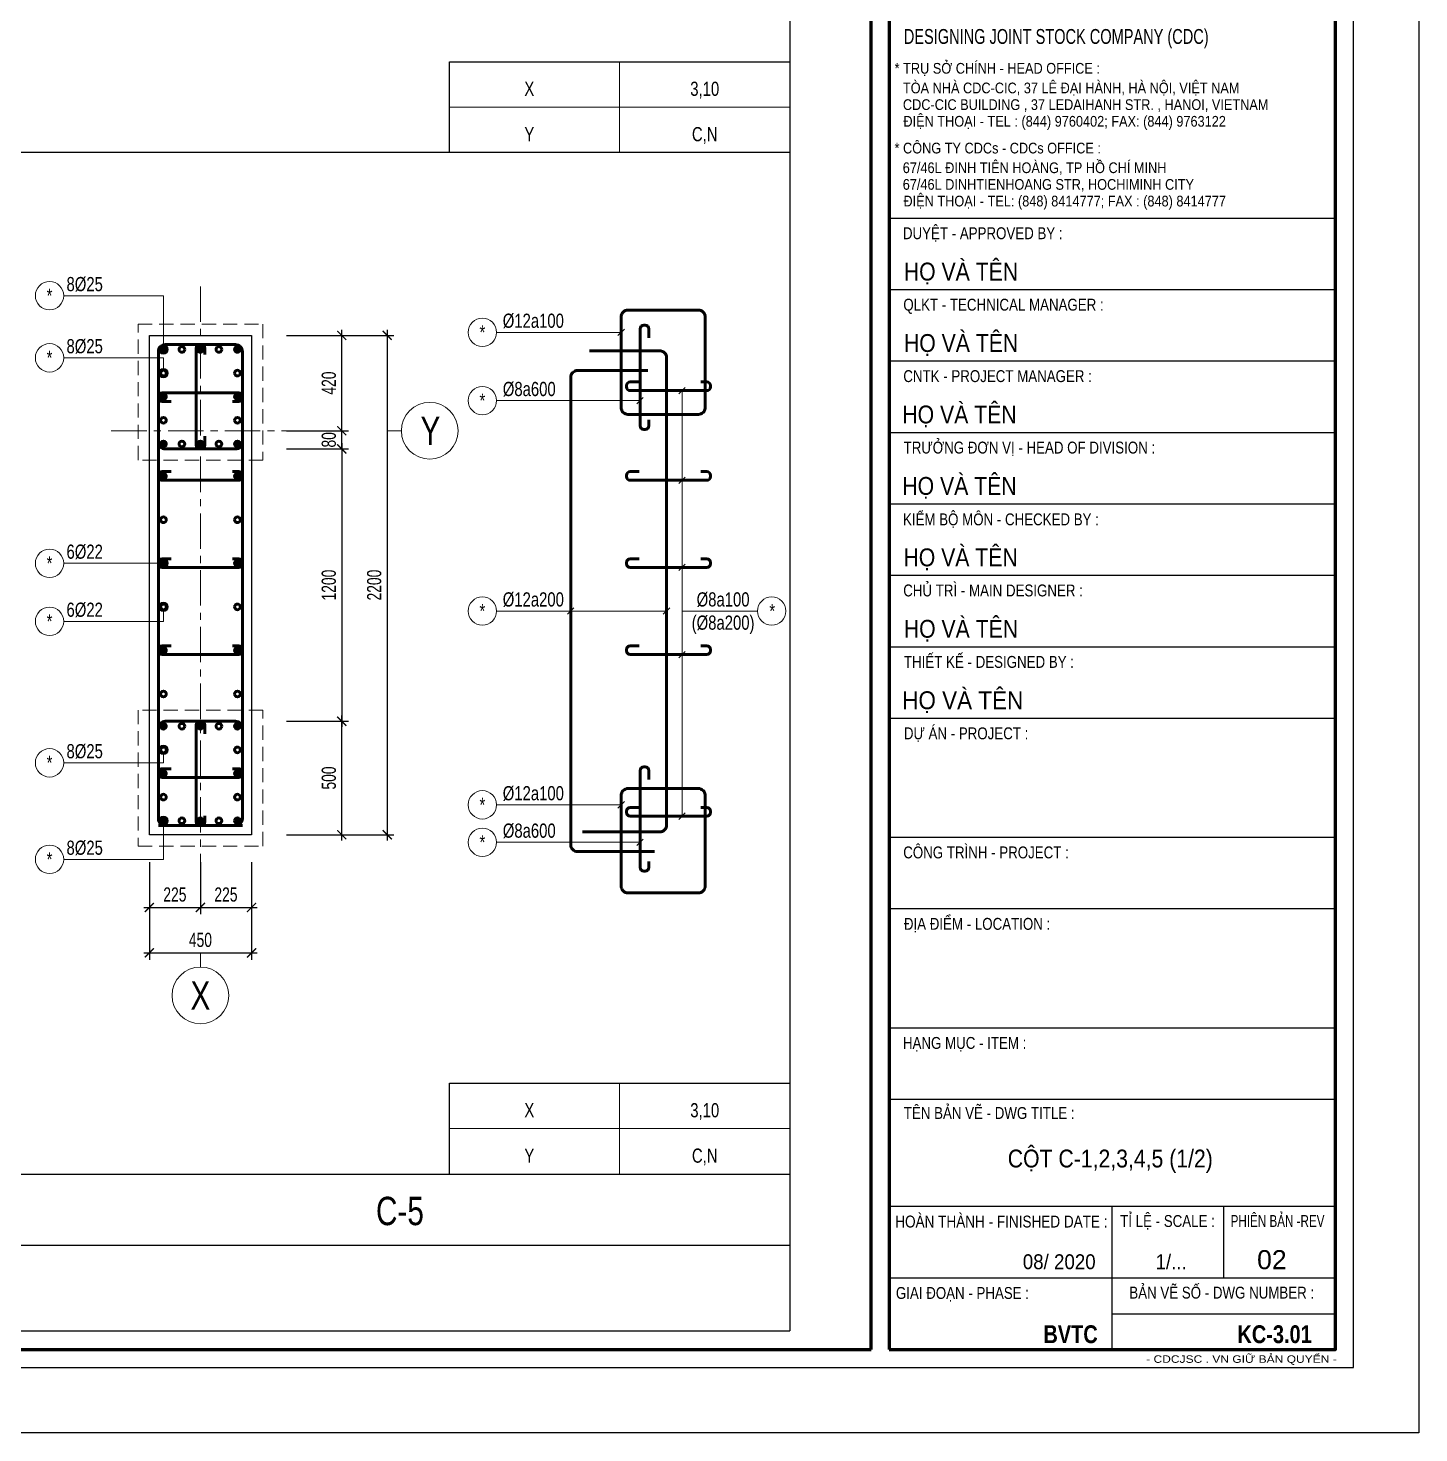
# Model space of a CAD drawing. Header units: millimetres. Extents: x -17374 to 181693, y -29783 to 15580.
# Drawn here: x 15931 to 22059, y 0 to 6189 of the extents above; entities that cross this region are included whole.
import ezdxf
from ezdxf.enums import TextEntityAlignment as Align

# ---------------------------------------------------------------- set-up
doc = ezdxf.new("R2010")
doc.units = ezdxf.units.MM
doc.header["$LTSCALE"] = 250
doc.header["$MEASUREMENT"] = 0
for name, pattern in [('CENTER', [2, 1.25, -0.25, 0.25, -0.25]), ('CENTER2', [1.125, 0.75, -0.125, 0.125, -0.125]), ('HIDDEN', [0.375, 0.25, -0.125])]:
    doc.linetypes.add(name, pattern=pattern)
doc.layers.add('CDC -TEXT KHUNG', color=7, linetype='Continuous')
doc.layers.add('CDC-KHUNGTEN', color=7, linetype='Continuous')
for name, color, linetype, lineweight in [('CDC.01.AXIS', 160, 'CENTER2', 13), ('CDC.02.DIM', 1, 'Continuous', 18), ('CDC.03.BORDER', 3, 'Continuous', 25), ('CDC.04.HIDDEN', 8, 'HIDDEN', 15), ('CDC.05.STEEL', 4, 'Continuous', 50), ('CDC.06.TEXT', 2, 'Continuous', 18), ('CDC.11.NOTE', 8, 'Continuous', 18), ('CDC.14.STEELNUM', 9, 'Continuous', 18), ('STEEL_NODE', 6, 'Continuous', 50)]:
    doc.layers.add(name, color=color, linetype=linetype, lineweight=lineweight)
doc.styles.add('ARIAL', font='arial.ttf', dxfattribs={"width": 0.65})
doc.styles.add('Arial_B_3', font='arialbd.ttf', dxfattribs={"width": 0.75, "height": 3})
doc.styles.add('KC_BIGTEXT', font='arial.ttf', dxfattribs={"width": 0.7})
doc.styles.add('KC_SMTEXT', font='arial.ttf', dxfattribs={"width": 0.7})
doc.styles.add('KCS_BIGTEXT', font='arial.ttf', dxfattribs={"width": 0.75})
doc.styles.add('KCS_SMTEXT', font='arial.ttf', dxfattribs={"width": 0.7})
doc.styles.add('KT CDC', font='arial.ttf', dxfattribs={"width": 0.85})
doc.dimstyles.new('KCS_DIM25', dxfattribs={"dimscale": 25, "dimtxt": 2.5, "dimasz": 1.6, "dimexe": 1.2, "dimexo": 0, "dimgap": 1, "dimtad": 1, "dimdec": 0, "dimzin": 0, "dimdsep": 46, "dimtxsty": 'KCS_SMTEXT', "dimblk": 'ARCHTICK', "dimcen": 0, "dimdle": 1, "dimclrd": 1, "dimclre": 1, "dimclrt": 2, "dimadec": 0, "dimazin": 0, "dimtfac": 1, "dimtdec": 0, "dimtix": 1, "dimtmove": 2, "dimatfit": 3, "dimfxl": 1, "dimtolj": 1, "dimtzin": 0, "dimarcsym": 0})

# ---------------------------------------------------------------- blocks, each defined once
blk = doc.blocks.new('_ArchTick')
at = {"color": 0, "linetype": 'ByBlock', "const_width": 0.15}
blk.add_lwpolyline([(-0.5, -0.5), (0.5, 0.5)], dxfattribs=at)
blk = doc.blocks.new('*D111')
at = {"layer": 'CDC.02.DIM', "color": 1, "lineweight": -2, "transparency": 16777216}
for p, q in [((16465.4, 2514.7), (16465.4, 2284.7)), ((16690.4, 2514.7), (16690.4, 2284.7)), ((16440.4, 2314.7), (16715.4, 2314.7))]:
    blk.add_line(p, q, dxfattribs=at)
at = {"layer": 'Defpoints', "color": 0, "transparency": 16777216}
for p in [(16465.4, 2514.7), (16690.4, 2514.7), (16690.4, 2314.7)]:
    blk.add_point(p, dxfattribs=at)
at = {"layer": 'CDC.02.DIM', "color": 1, "lineweight": -2, "transparency": 16777216, "xscale": 40, "yscale": 40, "zscale": 40, "rotation": 180}
blk.add_blockref('_ArchTick', (16465.4, 2314.7), dxfattribs=at)
at = {"layer": 'CDC.02.DIM', "color": 1, "lineweight": -2, "transparency": 16777216, "xscale": 40, "yscale": 40, "zscale": 40}
blk.add_blockref('_ArchTick', (16690.4, 2314.7), dxfattribs=at)
at = {"layer": 'CDC.02.DIM', "color": 2, "transparency": 16777216, "insert": (16577.9, 2371.6), "char_height": 62.5, "attachment_point": 5, "style": 'KCS_SMTEXT'}
blk.add_mtext('\\A1;225', dxfattribs=at)
blk = doc.blocks.new('*D112')
at = {"layer": 'CDC.02.DIM', "color": 1, "lineweight": -2, "transparency": 16777216}
for p, q in [((16465.4, 2514.7), (16465.4, 2084.7)), ((16915.4, 2514.7), (16915.4, 2084.7)), ((16440.4, 2114.7), (16940.4, 2114.7))]:
    blk.add_line(p, q, dxfattribs=at)
at = {"layer": 'Defpoints', "color": 0, "transparency": 16777216}
for p in [(16465.4, 2514.7), (16915.4, 2514.7), (16915.4, 2114.7)]:
    blk.add_point(p, dxfattribs=at)
at = {"layer": 'CDC.02.DIM', "color": 1, "lineweight": -2, "transparency": 16777216, "xscale": 40, "yscale": 40, "zscale": 40, "rotation": 180}
blk.add_blockref('_ArchTick', (16465.4, 2114.7), dxfattribs=at)
at = {"layer": 'CDC.02.DIM', "color": 1, "lineweight": -2, "transparency": 16777216, "xscale": 40, "yscale": 40, "zscale": 40}
blk.add_blockref('_ArchTick', (16915.4, 2114.7), dxfattribs=at)
at = {"layer": 'CDC.02.DIM', "color": 2, "transparency": 16777216, "insert": (16690.4, 2171.6), "char_height": 62.5, "attachment_point": 5, "style": 'KCS_SMTEXT'}
blk.add_mtext('\\A1;450', dxfattribs=at)
blk = doc.blocks.new('*D113')
at = {"layer": 'CDC.02.DIM', "color": 1, "lineweight": -2, "transparency": 16777216}
for p, q in [((16690.4, 2514.7), (16690.4, 2284.7)), ((16915.4, 2514.7), (16915.4, 2284.7)), ((16665.4, 2314.7), (16940.4, 2314.7))]:
    blk.add_line(p, q, dxfattribs=at)
at = {"layer": 'Defpoints', "color": 0, "transparency": 16777216}
for p in [(16690.4, 2514.7), (16915.4, 2514.7), (16915.4, 2314.7)]:
    blk.add_point(p, dxfattribs=at)
at = {"layer": 'CDC.02.DIM', "color": 1, "lineweight": -2, "transparency": 16777216, "xscale": 40, "yscale": 40, "zscale": 40, "rotation": 180}
blk.add_blockref('_ArchTick', (16690.4, 2314.7), dxfattribs=at)
at = {"layer": 'CDC.02.DIM', "color": 1, "lineweight": -2, "transparency": 16777216, "xscale": 40, "yscale": 40, "zscale": 40}
blk.add_blockref('_ArchTick', (16915.4, 2314.7), dxfattribs=at)
at = {"layer": 'CDC.02.DIM', "color": 2, "transparency": 16777216, "insert": (16802.9, 2371.6), "char_height": 62.5, "attachment_point": 5, "style": 'KCS_SMTEXT'}
blk.add_mtext('\\A1;225', dxfattribs=at)
blk = doc.blocks.new('*D114')
at = {"layer": 'CDC.02.DIM', "color": 1, "lineweight": -2, "transparency": 16777216}
for p, q in [((17313.1, 2610.1), (17313.1, 3160.1)), ((17069, 3135.1), (17343.1, 3135.1)), ((17069, 2635.1), (17343.1, 2635.1))]:
    blk.add_line(p, q, dxfattribs=at)
at = {"layer": 'Defpoints', "color": 0, "transparency": 16777216}
for p in [(17069, 3135.1), (17313.1, 3135.1), (17069, 2635.1)]:
    blk.add_point(p, dxfattribs=at)
at = {"layer": 'CDC.02.DIM', "color": 1, "lineweight": -2, "transparency": 16777216, "xscale": 40, "yscale": 40, "zscale": 40}
for p, rotation in [((17313.1, 3135.1), 90), ((17313.1, 2635.1), 270)]:
    blk.add_blockref('_ArchTick', p, dxfattribs=dict(at, rotation=rotation))
at = {"layer": 'CDC.02.DIM', "color": 2, "transparency": 16777216, "insert": (17256.2, 2885.1), "char_height": 62.5, "attachment_point": 5, "rotation": 90, "style": 'KCS_SMTEXT'}
blk.add_mtext('\\A1;500', dxfattribs=at)
blk = doc.blocks.new('*D115')
at = {"layer": 'CDC.02.DIM', "color": 1, "lineweight": -2, "transparency": 16777216}
for p, q in [((17069, 4835.1), (17543.1, 4835.1)), ((17513.1, 4860.1), (17513.1, 2610.1)), ((17069, 2635.1), (17543.1, 2635.1))]:
    blk.add_line(p, q, dxfattribs=at)
at = {"layer": 'Defpoints', "color": 0, "transparency": 16777216}
for p in [(17069, 4835.1), (17069, 2635.1), (17513.1, 2635.1)]:
    blk.add_point(p, dxfattribs=at)
at = {"layer": 'CDC.02.DIM', "color": 1, "lineweight": -2, "transparency": 16777216, "xscale": 40, "yscale": 40, "zscale": 40}
for p, rotation in [((17513.1, 4835.1), 90), ((17513.1, 2635.1), 270)]:
    blk.add_blockref('_ArchTick', p, dxfattribs=dict(at, rotation=rotation))
at = {"layer": 'CDC.02.DIM', "color": 2, "transparency": 16777216, "insert": (17456.2, 3735.1), "char_height": 62.5, "attachment_point": 5, "rotation": 90, "style": 'KCS_SMTEXT'}
blk.add_mtext('\\A1;2200', dxfattribs=at)
blk = doc.blocks.new('KC_SNODE')
at = {"layer": 'STEEL_NODE'}
blk.add_hatch(color=256, dxfattribs=at).paths.add_polyline_path([(12.5, 0, 1), (-12.5, 0, 1)])
blk.add_circle((0, 0), 12.5, dxfattribs=at)
blk = doc.blocks.new('KC_SNODE_2')
at = {"layer": 'STEEL_NODE', "color": 3}
blk.add_circle((0, 0), 12.5, dxfattribs=at)
blk = doc.blocks.new('*D116')
at = {"layer": 'CDC.02.DIM', "color": 1, "lineweight": -2, "transparency": 16777216}
for p, q in [((17069, 4415.1), (17343.1, 4415.1)), ((17313.1, 4415.1), (17313.1, 4455.1)), ((17313.1, 4335.1), (17313.1, 4415.1)), ((17069, 4335.1), (17343.1, 4335.1)), ((17313.1, 4335.1), (17313.1, 4295.1))]:
    blk.add_line(p, q, dxfattribs=at)
at = {"layer": 'Defpoints', "color": 0, "transparency": 16777216}
for p in [(17069, 4415.1), (17313.1, 4415.1), (17069, 4335.1)]:
    blk.add_point(p, dxfattribs=at)
at = {"layer": 'CDC.02.DIM', "color": 1, "lineweight": -2, "transparency": 16777216, "xscale": 40, "yscale": 40, "zscale": 40}
for p, rotation in [((17313.1, 4415.1), 270), ((17313.1, 4335.1), 90)]:
    blk.add_blockref('_ArchTick', p, dxfattribs=dict(at, rotation=rotation))
at = {"layer": 'CDC.02.DIM', "color": 2, "transparency": 16777216, "insert": (17256.2, 4375.1), "char_height": 62.5, "attachment_point": 5, "rotation": 90, "style": 'KCS_SMTEXT'}
blk.add_mtext('\\A1;80', dxfattribs=at)
blk = doc.blocks.new('*D117')
at = {"layer": 'CDC.02.DIM', "color": 1, "lineweight": -2, "transparency": 16777216}
for p, q in [((17069, 4835.1), (17343.1, 4835.1)), ((17313.1, 4390.1), (17313.1, 4860.1)), ((17069, 4415.1), (17343.1, 4415.1))]:
    blk.add_line(p, q, dxfattribs=at)
at = {"layer": 'Defpoints', "color": 0, "transparency": 16777216}
for p in [(17069, 4835.1), (17313.1, 4835.1), (17069, 4415.1)]:
    blk.add_point(p, dxfattribs=at)
at = {"layer": 'CDC.02.DIM', "color": 1, "lineweight": -2, "transparency": 16777216, "xscale": 40, "yscale": 40, "zscale": 40}
for p, rotation in [((17313.1, 4835.1), 90), ((17313.1, 4415.1), 270)]:
    blk.add_blockref('_ArchTick', p, dxfattribs=dict(at, rotation=rotation))
at = {"layer": 'CDC.02.DIM', "color": 2, "transparency": 16777216, "insert": (17256.2, 4625.1), "char_height": 62.5, "attachment_point": 5, "rotation": 90, "style": 'KCS_SMTEXT'}
blk.add_mtext('\\A1;420', dxfattribs=at)
blk = doc.blocks.new('*D118')
at = {"layer": 'CDC.02.DIM', "color": 1, "lineweight": -2, "transparency": 16777216}
for p, q in [((17069, 4335.1), (17343.1, 4335.1)), ((17313.1, 4360.1), (17313.1, 3110.1)), ((17069, 3135.1), (17343.1, 3135.1))]:
    blk.add_line(p, q, dxfattribs=at)
at = {"layer": 'Defpoints', "color": 0, "transparency": 16777216}
for p in [(17069, 4335.1), (17069, 3135.1), (17313.1, 3135.1)]:
    blk.add_point(p, dxfattribs=at)
at = {"layer": 'CDC.02.DIM', "color": 1, "lineweight": -2, "transparency": 16777216, "xscale": 40, "yscale": 40, "zscale": 40}
for p, rotation in [((17313.1, 4335.1), 90), ((17313.1, 3135.1), 270)]:
    blk.add_blockref('_ArchTick', p, dxfattribs=dict(at, rotation=rotation))
at = {"layer": 'CDC.02.DIM', "color": 2, "transparency": 16777216, "insert": (17256.2, 3735.1), "char_height": 62.5, "attachment_point": 5, "rotation": 90, "style": 'KCS_SMTEXT'}
blk.add_mtext('\\A1;1200', dxfattribs=at)
blk = doc.blocks.new('_Axis name')
at = {"layer": 'CDC.02.DIM'}
blk.add_line((0, 2.5), (0, 0), dxfattribs=at)
blk.add_circle((0, 7.5), 5, dxfattribs=at)
at = {"layer": 'CDC.02.DIM', "color": 4, "style": 'KCS_BIGTEXT', "width": 0.75}
blk.add_attdef('.', text='', height=5, rotation=180, dxfattribs=at).set_placement((0, 7.5), align=Align.MIDDLE)
blk = doc.blocks.new('Khung tên chuẩn')
at = {"layer": 'CDC-KHUNGTEN', "color": 6, "lineweight": 25}
for p, q in [((82700, 20400), (75200, 20400)), ((82700, 19200), (75200, 19200)), ((82700, 18000), (75200, 18000)), ((82700, 16800), (75200, 16800)), ((82700, 15600), (75200, 15600)), ((82700, 14400), (75200, 14400)), ((82700, 13200), (75200, 13200)), ((82700, 12000), (75200, 12000)), ((82700, 10000), (75200, 10000)), ((82700, 8800), (75200, 8800)), ((82700, 6800), (75200, 6800)), ((82700, 5600), (75200, 5600)), ((82700, 3800), (75200, 3800)), ((78950, 1400), (78950, 3800)), ((80825, 2600), (80825, 3800)), ((82700, 2600), (75200, 2600)), ((78950, 2000), (82700, 2000))]:
    blk.add_line(p, q, dxfattribs=at)
at = {"layer": 'CDC-KHUNGTEN', "color": 8}
blk.add_lwpolyline([(75096, 1100), (83000, 1100), (83000, 58300), (3000, 58300), (3000, 1100), (75096, 1100)], dxfattribs=at)
at = {"layer": 'CDC-KHUNGTEN', "color": 255, "lineweight": 60}
blk.add_lwpolyline([(74900, 1400), (74900, 58000), (3300, 58000), (3300, 1400), (74900, 1400)], close=True, dxfattribs=at)
blk.add_lwpolyline([(75200, 1400), (82700, 1400), (82700, 58000), (75200, 58000), (75200, 1400)], dxfattribs=at)
at = {"layer": 'Defpoints', "color": 1, "ltscale": 0.2}
blk.add_lwpolyline([(0, 0), (0, 59400), (84100, 59400), (84100, 0), (0, 0)], close=True, dxfattribs=at)
at = {"layer": 'CDC -TEXT KHUNG', "color": 7, "style": 'Arial_B_3', "width": 0.8}
blk.add_text('BVTC', height=300, dxfattribs=at).set_placement((78705, 1508), align=Align.RIGHT)
at = {"layer": 'CDC -TEXT KHUNG', "color": 6, "style": 'KT CDC', "width": 1.15}
blk.add_text('- CDCJSC . VN GIỮ BẢN QUYỂN -', height=125.69, dxfattribs=at).set_placement((79519, 1177))
at = {"layer": 'CDC-KHUNGTEN', "color": 6}
for s, height, style, width, p in [('DESIGNING JOINT STOCK COMPANY (CDC)', 250, 'KT CDC', 0.7, (75448, 23330)), ('* TRỤ SỞ CHÍNH - HEAD OFFICE :', 180, 'KT CDC', 0.85, (75294, 22830)), ('TÒA NHÀ CDC-CIC, 37 LÊ ĐẠI HÀNH, HÀ NỘI, VIỆT NAM', 180, 'KT CDC', 0.85, (75433, 22500)), ('CDC-CIC BUILDING , 37 LEDAIHANH STR. , HANOI, VIETNAM', 180, 'KT CDC', 0.85, (75433, 22220)), ('ĐIỆN THOẠI - TEL : (844) 9760402; FAX: (844) 9763122', 180, 'KT CDC', 0.85, (75441, 21940)), ('* CÔNG TY CDCs - CDCs OFFICE :', 180, 'KT CDC', 0.85, (75292, 21490)), ('67/46L ĐINH TIÊN HOÀNG, TP HỒ CHÍ MINH', 180, 'KT CDC', 0.85, (75430, 21160)), ('67/46L DINHTIENHOANG STR, HOCHIMINH CITY', 180, 'KT CDC', 0.85, (75430, 20880)), ('ĐIỆN THOẠI - TEL: (848) 8414777; FAX : (848) 8414777', 180, 'KT CDC', 0.85, (75442, 20600)), ('DUYỆT - APPROVED BY :', 200, 'ARIAL', 0.8, (75433, 20050)), ('QLKT - TECHNICAL MANAGER :', 200, 'ARIAL', 0.8, (75440, 18850)), ('CNTK - PROJECT MANAGER :', 200, 'ARIAL', 0.8, (75440, 17650)), ('TRƯỞNG ĐƠN VỊ - HEAD OF DIVISION :', 200, 'ARIAL', 0.8, (75445, 16450)), ('KIỂM BỘ MÔN - CHECKED BY :', 200, 'ARIAL', 0.8, (75434, 15244)), ('CHỦ TRÌ - MAIN DESIGNER :', 200, 'ARIAL', 0.8, (75438, 14050)), ('THIẾT KẾ - DESIGNED BY :', 200, 'ARIAL', 0.8, (75450, 12850)), ('DỰ ÁN - PROJECT :  ', 200, 'ARIAL', 0.8, (75449, 11650)), ('CÔNG TRÌNH - PROJECT :  ', 200, 'ARIAL', 0.8, (75438, 9650)), ('ĐỊA ĐIỂM - LOCATION :', 200, 'ARIAL', 0.8, (75449, 8450)), ('HẠNG MỤC - ITEM : ', 200, 'ARIAL', 0.8, (75433, 6450)), ('TÊN BẢN VẼ - DWG TITLE :', 200, 'ARIAL', 0.8, (75448, 5273)), ('TỈ LỆ - SCALE :', 200, 'ARIAL', 0.8, (79082, 3459)), ('PHIÊN BẢN -REV', 200, 'ARIAL', 0.7, (80938, 3459)), ('GIAI ĐOẠN - PHASE :', 200, 'ARIAL', 0.8, (75315, 2250)), ('BẢN VẼ SỐ - DWG NUMBER :', 200, 'ARIAL', 0.8, (79236, 2256))]:
    blk.add_text(s, height=height, dxfattribs=dict(at, style=style, width=width)).set_placement(p)
at = {"layer": 'CDC-KHUNGTEN', "color": 7}
for style, width, p in [('KT CDC', 0.85, (75448, 19356)), ('KT CDC', 0.85, (75450, 18156)), ('KT CDC', 0.85, (75423, 16956)), ('KT CDC', 0.85, (75423, 15756)), ('KT CDC', 0.85, (75442, 14556)), ('KT CDC', 0.85, (75448, 13356)), ('ARIAL', 0.9, (75421, 12156))]:
    blk.add_text('HỌ VÀ TÊN', height=300, dxfattribs=dict(at, style=style, width=width)).set_placement(p)
at = {"layer": 'CDC-KHUNGTEN', "color": 6, "style": 'ARIAL', "width": 0.814645}
blk.add_text('HOÀN THÀNH - FINISHED DATE :', height=200, dxfattribs=at).set_placement((75304, 3450), (78870, 3450), align=Align.FIT)
at = {"layer": 'CDC-KHUNGTEN', "color": 7, "style": 'KT CDC'}
blk.add_text('02', height=320, dxfattribs=at).set_placement((81879, 2750), align=Align.RIGHT)
at = {"layer": 'CDC-KHUNGTEN', "color": 7, "style": 'ARIAL', "width": 0.9}
for s, p in [('08/ 2020', (78670, 2750)), ('1/...', (80200, 2750))]:
    blk.add_text(s, height=250, dxfattribs=at).set_placement(p, align=Align.RIGHT)

msp = doc.modelspace()

# ---------------------------------------------------------------- linework, layer by layer
at = {"layer": 'CDC.01.AXIS', "linetype": 'CENTER', "ltscale": 0.5}
for p, q in [((16690.39, 5051.05), (16690.39, 2514.68)), ((16297.74, 4415.07), (17069.03, 4415.07))]:
    msp.add_line(p, q, dxfattribs=at)
at = {"layer": 'CDC.02.DIM'}
msp.add_line((17513.13, 4415.07), (17575.63, 4415.07), dxfattribs=at)
msp.add_circle((17700.63, 4415.07), 125, dxfattribs=at)
at = {"layer": 'CDC.03.BORDER'}
for p, q in [((19287.3, 14640.33), (19287.3, 449.69)), ((17787.3, 5640.33), (17787.3, 6040.33)), ((17787.3, 5640.33), (17787.3, 6040.33)), ((17787.3, 6040.33), (19287.3, 6040.33)), ((17787.3, 6040.33), (19287.3, 6040.33)), ((19287.3, 5640.33), (3690, 5640.33)), ((17787.3, 1140.33), (17787.3, 1540.33)), ((17787.3, 1140.33), (17787.3, 1540.33)), ((17787.3, 1540.33), (19287.3, 1540.33)), ((17787.3, 1540.33), (19287.3, 1540.33)), ((3690, 1140.33), (19287.3, 1140.33)), ((3690, 826.99), (19287.3, 826.99)), ((1103.44, 449.69), (19287.3, 449.69))]:
    msp.add_line(p, q, dxfattribs=at)
msp.add_lwpolyline([(16465.39, 4835.07), (16915.39, 4835.07), (16915.39, 2635.07), (16465.39, 2635.07)], close=True, dxfattribs=at)
at = {"layer": 'CDC.04.HIDDEN'}
for points in [[(16415.48, 4885.07), (16965.79, 4885.07), (16965.79, 4285.44), (16415.48, 4285.44)], [(16415.48, 2585.07), (16965.79, 2585.07), (16965.79, 3184.71), (16415.48, 3184.71)]]:
    msp.add_lwpolyline(points, close=True, dxfattribs=at)
at = {"layer": 'CDC.05.STEEL'}
for points in [[(18884.14, 4486.96), (18574.14, 4486.96, -0.4142136), (18544.14, 4516.96), (18544.14, 4916.56, -0.4142136), (18574.14, 4946.56), (18884.14, 4946.56, -0.4142136), (18914.14, 4916.56), (18914.14, 4516.96, -0.4142136)], [(16845.38, 4335.07), (16535.39, 4335.07, -0.4142136), (16505.39, 4365.07), (16505.39, 4764.67, -0.4142136), (16535.39, 4794.67), (16845.38, 4794.67, -0.4142136), (16875.38, 4764.67), (16875.38, 4365.07, -0.4142136)], [(16845.38, 3135.07), (16535.39, 3135.07, 0.4142136), (16505.39, 3105.07), (16505.39, 2705.47, 0.4142136), (16535.39, 2675.47), (16845.38, 2675.47, 0.4142136), (16875.38, 2705.47), (16875.38, 3105.07, 0.4142136)], [(18884.14, 2838.81), (18574.14, 2838.81, 0.4142136), (18544.14, 2808.81), (18544.14, 2409.21, 0.4142136), (18574.14, 2379.21), (18884.14, 2379.21, 0.4142136), (18914.14, 2409.21), (18914.14, 2808.81, 0.4142136)]]:
    msp.add_lwpolyline(points, format="xyb", close=True, dxfattribs=at)
for points in [[(18665.82, 4824.59), (18665.82, 4863.96, 0.4142136), (18649.57, 4880.22), (18643.92, 4880.22, 0.4142136), (18627.67, 4863.96), (18627.67, 4436.87, 0.4142136), (18643.93, 4420.62), (18649.57, 4420.62, 0.4142136), (18665.82, 4436.87), (18665.82, 4463.66)], [(16845.38, 4794.67), (16535.39, 4794.67, 0.4142136), (16505.39, 4764.67), (16505.39, 2705.47, 0.4142136), (16535.39, 2675.47), (16875.38, 2675.47)], [(16535.39, 4794.67), (16845.39, 4794.67, -0.4142136), (16875.39, 4764.67), (16875.39, 2705.47, -0.4142136), (16845.39, 2675.47), (16505.39, 2675.47)], [(16709.46, 4390.69), (16709.46, 4351.33, -0.4142136), (16693.21, 4335.07), (16687.56, 4335.07, -0.4142136), (16671.31, 4351.33), (16671.31, 4778.41, -0.4142136), (16687.57, 4794.67), (16693.21, 4794.67, -0.4142136), (16709.46, 4778.41), (16709.46, 4751.62)], [(18403.91, 4767.1), (18713.91, 4767.1, -0.4142136), (18743.91, 4737.1), (18743.91, 2677.91, -0.4142136), (18713.91, 2647.91), (18373.91, 2647.91)], [(18661.67, 4680.31), (18351.68, 4680.31, 0.4142136), (18321.68, 4650.31), (18321.68, 2591.11, 0.4142136), (18351.68, 2561.11), (18691.67, 2561.11)], [(16561.01, 4543.95), (16521.64, 4543.95, -0.4142136), (16505.39, 4560.21), (16505.39, 4565.85, -0.4142136), (16521.64, 4582.1), (16859.13, 4582.1, -0.4142136), (16875.39, 4565.85), (16875.39, 4560.21, -0.4142136), (16859.13, 4543.95), (16832.35, 4543.95)], [(18623.29, 4629.95), (18583.92, 4629.95, 0.4142136), (18567.67, 4613.7), (18567.67, 4608.06, 0.4142136), (18583.92, 4591.8), (18921.41, 4591.8, 0.4142136), (18937.67, 4608.06), (18937.67, 4613.7, 0.4142136), (18921.41, 4629.95), (18894.63, 4629.95)], [(16561.01, 4234.81), (16521.64, 4234.81, 0.4142136), (16505.39, 4218.55), (16505.39, 4212.91, 0.4142136), (16521.64, 4196.65), (16859.13, 4196.65, 0.4142136), (16875.39, 4212.91), (16875.39, 4218.55, 0.4142136), (16859.13, 4234.81), (16832.35, 4234.81)], [(18623.29, 4234.81), (18583.92, 4234.81, 0.4142136), (18567.67, 4218.55), (18567.67, 4212.91, 0.4142136), (18583.92, 4196.65), (18921.41, 4196.65, 0.4142136), (18937.67, 4212.91), (18937.67, 4218.55, 0.4142136), (18921.41, 4234.81), (18894.63, 4234.81)], [(16561.01, 3850.96), (16521.64, 3850.96, 0.4142136), (16505.39, 3834.7), (16505.39, 3829.06, 0.4142136), (16521.64, 3812.81), (16859.13, 3812.81, 0.4142136), (16875.39, 3829.06), (16875.39, 3834.7, 0.4142136), (16859.13, 3850.96), (16832.35, 3850.96)], [(18623.29, 3850.96), (18583.92, 3850.96, 0.4142136), (18567.67, 3834.7), (18567.67, 3829.06, 0.4142136), (18583.92, 3812.81), (18921.41, 3812.81, 0.4142136), (18937.67, 3829.06), (18937.67, 3834.7, 0.4142136), (18921.41, 3850.96), (18894.63, 3850.96)], [(16561.01, 3467.11), (16521.64, 3467.11, 0.4142136), (16505.39, 3450.85), (16505.39, 3445.21, 0.4142136), (16521.64, 3428.96), (16859.13, 3428.96, 0.4142136), (16875.39, 3445.21), (16875.39, 3450.85, 0.4142136), (16859.13, 3467.11), (16832.35, 3467.11)], [(18623.29, 3467.11), (18583.92, 3467.11, 0.4142136), (18567.67, 3450.85), (18567.67, 3445.21, 0.4142136), (18583.92, 3428.96), (18921.41, 3428.96, 0.4142136), (18937.67, 3445.21), (18937.67, 3450.85, 0.4142136), (18921.41, 3467.11), (18894.63, 3467.11)], [(16709.46, 3079.45), (16709.46, 3118.81, 0.4142136), (16693.21, 3135.07), (16687.56, 3135.07, 0.4142136), (16671.31, 3118.81), (16671.31, 2691.73, 0.4142136), (16687.57, 2675.47), (16693.21, 2675.47, 0.4142136), (16709.46, 2691.73), (16709.46, 2718.52)], [(16561.01, 2926.19), (16521.64, 2926.19, 0.4142136), (16505.39, 2909.93), (16505.39, 2904.29, 0.4142136), (16521.64, 2888.04), (16859.13, 2888.04, 0.4142136), (16875.39, 2904.29), (16875.39, 2909.93, 0.4142136), (16859.13, 2926.19), (16832.35, 2926.19)], [(18665.82, 2878.86), (18665.82, 2918.23, 0.4142136), (18649.57, 2934.48), (18643.92, 2934.48, 0.4142136), (18627.67, 2918.23), (18627.67, 2491.14, 0.4142136), (18643.93, 2474.89), (18649.57, 2474.89, 0.4142136), (18665.82, 2491.14), (18665.82, 2517.93)], [(18623.29, 2755.13), (18583.92, 2755.13, 0.4142136), (18567.67, 2738.88), (18567.67, 2733.24, 0.4142136), (18583.92, 2716.98), (18921.41, 2716.98, 0.4142136), (18937.67, 2733.24), (18937.67, 2738.88, 0.4142136), (18921.41, 2755.13), (18894.63, 2755.13)]]:
    msp.add_lwpolyline(points, format="xyb", dxfattribs=at)
at = {"layer": 'CDC.11.NOTE', "color": 1}
for p, q in [((18537.3, 5640.33), (18537.3, 6040.33)), ((18537.3, 5640.33), (18537.3, 6040.33)), ((17787.3, 5840.33), (19287.3, 5840.33)), ((17787.3, 5840.33), (19287.3, 5840.33)), ((18544.14, 4848.49), (17995.08, 4848.49)), ((18530.08, 4834.43), (18558.21, 4862.55)), ((18798.56, 4577.74), (18826.68, 4605.86)), ((18812.62, 2716.98), (18812.62, 4591.8)), ((18627.67, 4547.71), (17995.08, 4547.71)), ((18613.61, 4533.64), (18641.73, 4561.77)), ((18798.56, 4182.59), (18826.68, 4210.72)), ((16506.55, 3831.03), (16088.15, 3831.03)), ((18798.56, 3798.74), (18826.68, 3826.87)), ((16527.38, 3618.28), (16527.38, 3575.37)), ((18743.91, 3620.71), (17995.08, 3620.71)), ((18307.61, 3606.65), (18335.74, 3634.77)), ((18729.85, 3606.65), (18757.97, 3634.77)), ((18812.62, 3620.71), (19144.89, 3620.71)), ((16527.38, 3575.37), (16088.15, 3575.37)), ((18798.56, 3414.89), (18826.68, 3443.02)), ((18544.14, 2766.93), (17995.08, 2766.93)), ((18530.08, 2752.87), (18558.21, 2781)), ((18798.56, 2702.92), (18826.68, 2731.04)), ((18627.67, 2601.97), (17995.08, 2601.97)), ((18613.61, 2587.91), (18641.73, 2616.04)), ((18537.3, 1140.33), (18537.3, 1540.33)), ((18537.3, 1140.33), (18537.3, 1540.33)), ((17787.3, 1340.33), (19287.3, 1340.33)), ((17787.3, 1340.33), (19287.3, 1340.33))]:
    msp.add_line(p, q, dxfattribs=at)
for points in [[(16527.38, 4794.17), (16527.38, 5009.94), (16088.15, 5009.94)], [(16527.38, 4689.7), (16527.38, 4736.33), (16088.15, 4736.33)], [(16527.38, 2988.37), (16527.38, 2952), (16088.15, 2952)], [(16527.38, 2675.97), (16527.38, 2526.86), (16088.15, 2526.86)]]:
    msp.add_lwpolyline(points, dxfattribs=at)
for centre in [(16527.38, 4773.34), (16527.38, 4668.87), (16527.38, 3831.03), (16527.38, 3639.11), (16527.38, 3009.2), (16527.38, 2696.8)]:
    msp.add_circle(centre, 20.83, dxfattribs=at)
at = {"layer": 'CDC.14.STEELNUM'}
for centre in [(16025.65, 5009.94), (17932.58, 4848.49), (16025.65, 4736.33), (17932.58, 4547.71), (16025.65, 3831.03), (17932.58, 3620.71), (19207.39, 3620.71), (16025.65, 3575.37), (16025.65, 2952), (17932.58, 2766.93), (17932.58, 2601.97), (16025.65, 2526.86)]:
    msp.add_circle(centre, 62.5, dxfattribs=at)

# ---------------------------------------------------------------- block references
at = {"xscale": 0.2622917978442274, "yscale": 0.2622917978442274, "zscale": 0.2622917978442274}
msp.add_blockref('Khung tên chuẩn', (0, 0), dxfattribs=at)
at = {"layer": 'CDC.02.DIM', "xscale": 25, "yscale": 25, "zscale": 25, "rotation": 180}
msp.add_blockref('_Axis name', (16690.39, 2114.68), dxfattribs=at).add_auto_attribs({'.': 'X'})
at = {"layer": 'STEEL_NODE'}
for name, p, rotation in [('KC_SNODE', (16527.38, 4773.34), 90), ('KC_SNODE_2', (16608.89, 4773.34), 270), ('KC_SNODE_2', (16690.39, 4773.34), 270), ('KC_SNODE', (16690.39, 4773.34), 90), ('KC_SNODE_2', (16771.89, 4773.34), 270), ('KC_SNODE_2', (16853.39, 4773.34), 270), ('KC_SNODE', (16853.39, 4773.34), 90), ('KC_SNODE_2', (16527.38, 4669.2), 90), ('KC_SNODE_2', (16527.38, 4565.07), 90), ('KC_SNODE', (16853.39, 4565.07), 90), ('KC_SNODE_2', (16527.38, 4460.94), 90), ('KC_SNODE_2', (16527.38, 4356.8), 90), ('KC_SNODE', (16690.39, 4356.8), 90), ('KC_SNODE', (16853.39, 4356.8), 90), ('KC_SNODE_2', (16527.38, 4214.88), 90), ('KC_SNODE', (16853.39, 4214.88), 90), ('KC_SNODE_2', (16527.38, 4022.96), 90), ('KC_SNODE_2', (16527.38, 3831.03), 90), ('KC_SNODE', (16853.39, 3831.03), 90), ('KC_SNODE_2', (16527.38, 3639.11), 90), ('KC_SNODE_2', (16527.38, 3447.18), 90), ('KC_SNODE', (16853.39, 3447.18), 90), ('KC_SNODE_2', (16527.38, 3255.26), 90), ('KC_SNODE', (16527.38, 3113.34), 270), ('KC_SNODE_2', (16608.89, 3113.34), 270), ('KC_SNODE_2', (16690.39, 3113.34), 270), ('KC_SNODE_2', (16771.89, 3113.34), 270), ('KC_SNODE_2', (16853.39, 3113.34), 270), ('KC_SNODE_2', (16853.39, 3009.2), 270), ('KC_SNODE', (16527.38, 2905.07), 270), ('KC_SNODE_2', (16853.39, 2905.07), 270), ('KC_SNODE_2', (16853.39, 2800.94), 270), ('KC_SNODE_2', (16527.38, 2696.8), 90)]:
    msp.add_blockref(name, p, dxfattribs=dict(at, rotation=rotation))
at = {"layer": 'STEEL_NODE', "xscale": -1}
for name, p, rotation in [('KC_SNODE_2', (16527.38, 4773.34), 90), ('KC_SNODE_2', (16853.39, 4669.2), 270), ('KC_SNODE', (16527.38, 4565.07), 270), ('KC_SNODE_2', (16853.39, 4565.07), 270), ('KC_SNODE_2', (16853.39, 4460.94), 270), ('KC_SNODE', (16527.38, 4356.8), 270), ('KC_SNODE_2', (16608.89, 4356.8), 270), ('KC_SNODE_2', (16690.39, 4356.8), 270), ('KC_SNODE_2', (16771.89, 4356.8), 270), ('KC_SNODE_2', (16853.39, 4356.8), 270), ('KC_SNODE', (16527.38, 4214.88), 270), ('KC_SNODE_2', (16853.39, 4214.88), 270), ('KC_SNODE_2', (16853.39, 4022.96), 270), ('KC_SNODE', (16527.38, 3831.03), 270), ('KC_SNODE_2', (16853.39, 3831.03), 270), ('KC_SNODE_2', (16853.39, 3639.11), 270), ('KC_SNODE', (16527.38, 3447.18), 270), ('KC_SNODE_2', (16853.39, 3447.18), 270), ('KC_SNODE_2', (16853.39, 3255.26), 270), ('KC_SNODE_2', (16527.38, 3113.34), 90), ('KC_SNODE', (16690.39, 3113.34), 90), ('KC_SNODE', (16853.39, 3113.34), 90), ('KC_SNODE_2', (16527.38, 3009.2), 90), ('KC_SNODE_2', (16527.38, 2905.07), 90), ('KC_SNODE', (16853.39, 2905.07), 90), ('KC_SNODE_2', (16527.38, 2800.94), 90), ('KC_SNODE', (16527.38, 2696.8), 90), ('KC_SNODE_2', (16608.89, 2696.8), 270), ('KC_SNODE_2', (16690.39, 2696.8), 270), ('KC_SNODE', (16690.39, 2696.8), 90), ('KC_SNODE_2', (16771.89, 2696.8), 270), ('KC_SNODE_2', (16853.39, 2696.8), 270), ('KC_SNODE', (16853.39, 2696.8), 90)]:
    msp.add_blockref(name, p, dxfattribs=dict(at, rotation=rotation))

# ---------------------------------------------------------------- texts
at = {"layer": 'CDC -TEXT KHUNG', "color": 6, "style": 'ARIAL', "width": 0.85}
msp.add_text('CỘT C-1,2,3,4,5 (1/2)', height=78.69, dxfattribs=at).set_placement((20699.05, 1169.41), align=Align.CENTER)
at = {"layer": 'CDC -TEXT KHUNG', "style": 'Arial_B_3', "width": 0.8}
msp.add_text('KC-3.01', height=78.688, dxfattribs=at).set_placement((21586.61, 395.49), align=Align.RIGHT)
at = {"layer": 'CDC.02.DIM', "color": 4, "style": 'KCS_BIGTEXT', "text_generation_flag": 6, "width": 0.75}
msp.add_attdef('Y', text='.', height=125, rotation=180, dxfattribs=at).set_placement((17703.55, 4415.07), align=Align.MIDDLE)
at = {"layer": 'CDC.06.TEXT', "style": 'KC_SMTEXT', "width": 0.75}
for s, p in [('X', (18117.66, 5890.33)), ('Y', (18117.66, 5690.33)), ('X', (18117.66, 1390.33)), ('Y', (18117.66, 1190.33))]:
    msp.add_text(s, height=62.5, dxfattribs=at).set_placement(p)
for s, p in [('3,10', (18912.3, 5890.33)), ('C,N', (18912.3, 5690.33)), ('8%%C25', (16180.46, 5029.94)), ('%%C12a100', (18157.04, 4868.49)), ('8%%C25', (16180.46, 4756.33)), ('%%C8a600', (18139.16, 4567.71)), ('6%%C22', (16180.46, 3851.03)), ('6%%C22', (16180.46, 3595.37)), ('%%C12a200', (18157.04, 3640.71)), ('%%C8a100', (18993.12, 3640.71)), ('(%%C8a200)', (18993.12, 3538.42)), ('8%%C25', (16180.46, 2972)), ('%%C12a100', (18157.04, 2786.93)), ('%%C8a600', (18139.16, 2621.97)), ('8%%C25', (16180.46, 2546.86)), ('3,10', (18912.3, 1390.33)), ('C,N', (18912.3, 1190.33))]:
    msp.add_text(s, height=62.5, dxfattribs=at).set_placement(p, align=Align.CENTER)
at = {"layer": 'CDC.06.TEXT', "color": 4, "style": 'KC_BIGTEXT', "width": 0.75}
msp.add_text('C-5', height=125, dxfattribs=at).set_placement((17569.3, 915.28), align=Align.CENTER)
at = {"layer": 'CDC.14.STEELNUM', "color": 2, "style": 'KC_SMTEXT', "width": 0.75}
for p in [(16025.65, 5009.94), (17932.58, 4848.49), (16025.65, 4736.33), (17932.58, 4547.71), (16025.65, 3831.03), (17932.58, 3620.71), (19209.72, 3620.71), (16025.65, 3575.37), (16025.65, 2952), (17932.58, 2766.93), (17932.58, 2601.97), (16025.65, 2526.86)]:
    msp.add_text('*', height=62.5, dxfattribs=at).set_placement(p, align=Align.MIDDLE_CENTER)

# ---------------------------------------------------------------- dimensions: what is measured, and where the dimension line sits
at = {"layer": 'CDC.02.DIM'}
for base, p1, p2, angle, picture, middle in [((17513.13, 2635.07), (17069.03, 4835.07), (17069.03, 2635.07), 90, '*D115', (17456.22, 3735.07)), ((17313.13, 4835.07), (17069.03, 4415.07), (17069.03, 4835.07), 90, '*D117', (17256.22, 4625.07)), ((17313.13, 4415.07), (17069.03, 4335.07), (17069.03, 4415.07), 90, '*D116', (17256.22, 4375.07)), ((17313.13, 3135.07), (17069.03, 4335.07), (17069.03, 3135.07), 90, '*D118', (17256.22, 3735.07)), ((17313.13, 3135.07), (17069.03, 2635.07), (17069.03, 3135.07), 90, '*D114', (17256.22, 2885.07)), ((16690.39, 2314.68), (16465.39, 2514.68), (16690.39, 2514.68), 180, '*D111', (16577.89, 2371.59)), ((16915.39, 2114.68), (16465.39, 2514.68), (16915.39, 2514.68), 180, '*D112', (16690.39, 2171.59))]:
    dim = msp.add_linear_dim(base=base, p1=p1, p2=p2, angle=angle, dimstyle='KCS_DIM25', dxfattribs=at)
    dim.commit()
    dim.dimension.update_dxf_attribs({"geometry": picture, "text_midpoint": middle})
dim = msp.add_linear_dim(base=(16915.39, 2314.68), p1=(16690.39, 2514.68), p2=(16915.39, 2514.68), dimstyle='KCS_DIM25', dxfattribs=at)
dim.commit()
dim.dimension.update_dxf_attribs({"geometry": '*D113', "text_midpoint": (16802.89, 2371.59)})

doc.saveas('drawing.dxf')
